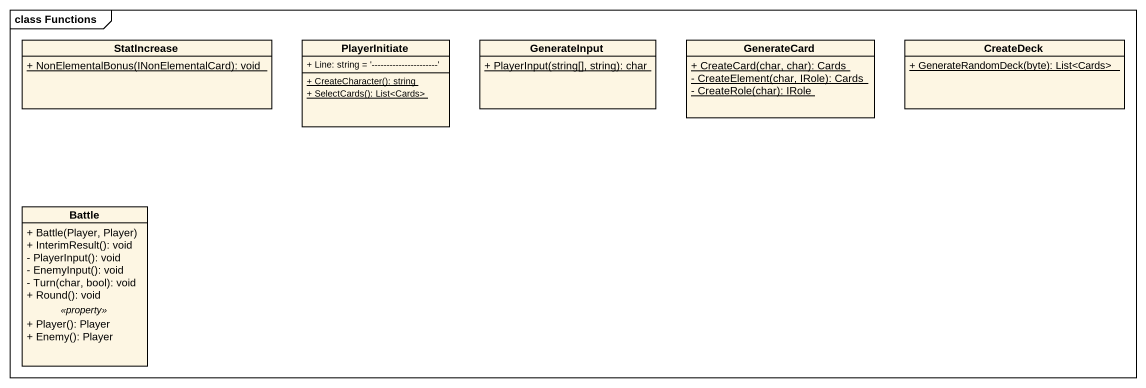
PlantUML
@startuml
mainframe class Functions
hide circle
hide empty members
skinparam classAttributeIconSize 0
class StatIncrease {
  {static} + NonElementalBonus(INonElementalCard): void
}
class PlayerInitiate {
  + Line: string = '~--~--~--~--~--~--~--~--~--~--~--'
  {static} + CreateCharacter(): string
  {static} + SelectCards(): List<Cards>
}
class GenerateInput {
  {static} + PlayerInput(string[], string): char
}
class GenerateCard {
  {static} + CreateCard(char, char): Cards
  {static} - CreateElement(char, IRole): Cards
  {static} - CreateRole(char): IRole
}
class CreateDeck {
  {static} + GenerateRandomDeck(byte): List<Cards>
}
class Battle {
  + Battle(Player, Player)
  + InterimResult(): void
  - PlayerInput(): void
  - EnemyInput(): void
  - Turn(char, bool): void
  + Round(): void
  .. <<property>> ..
  + Player(): Player
  + Enemy(): Player
}
@enduml
